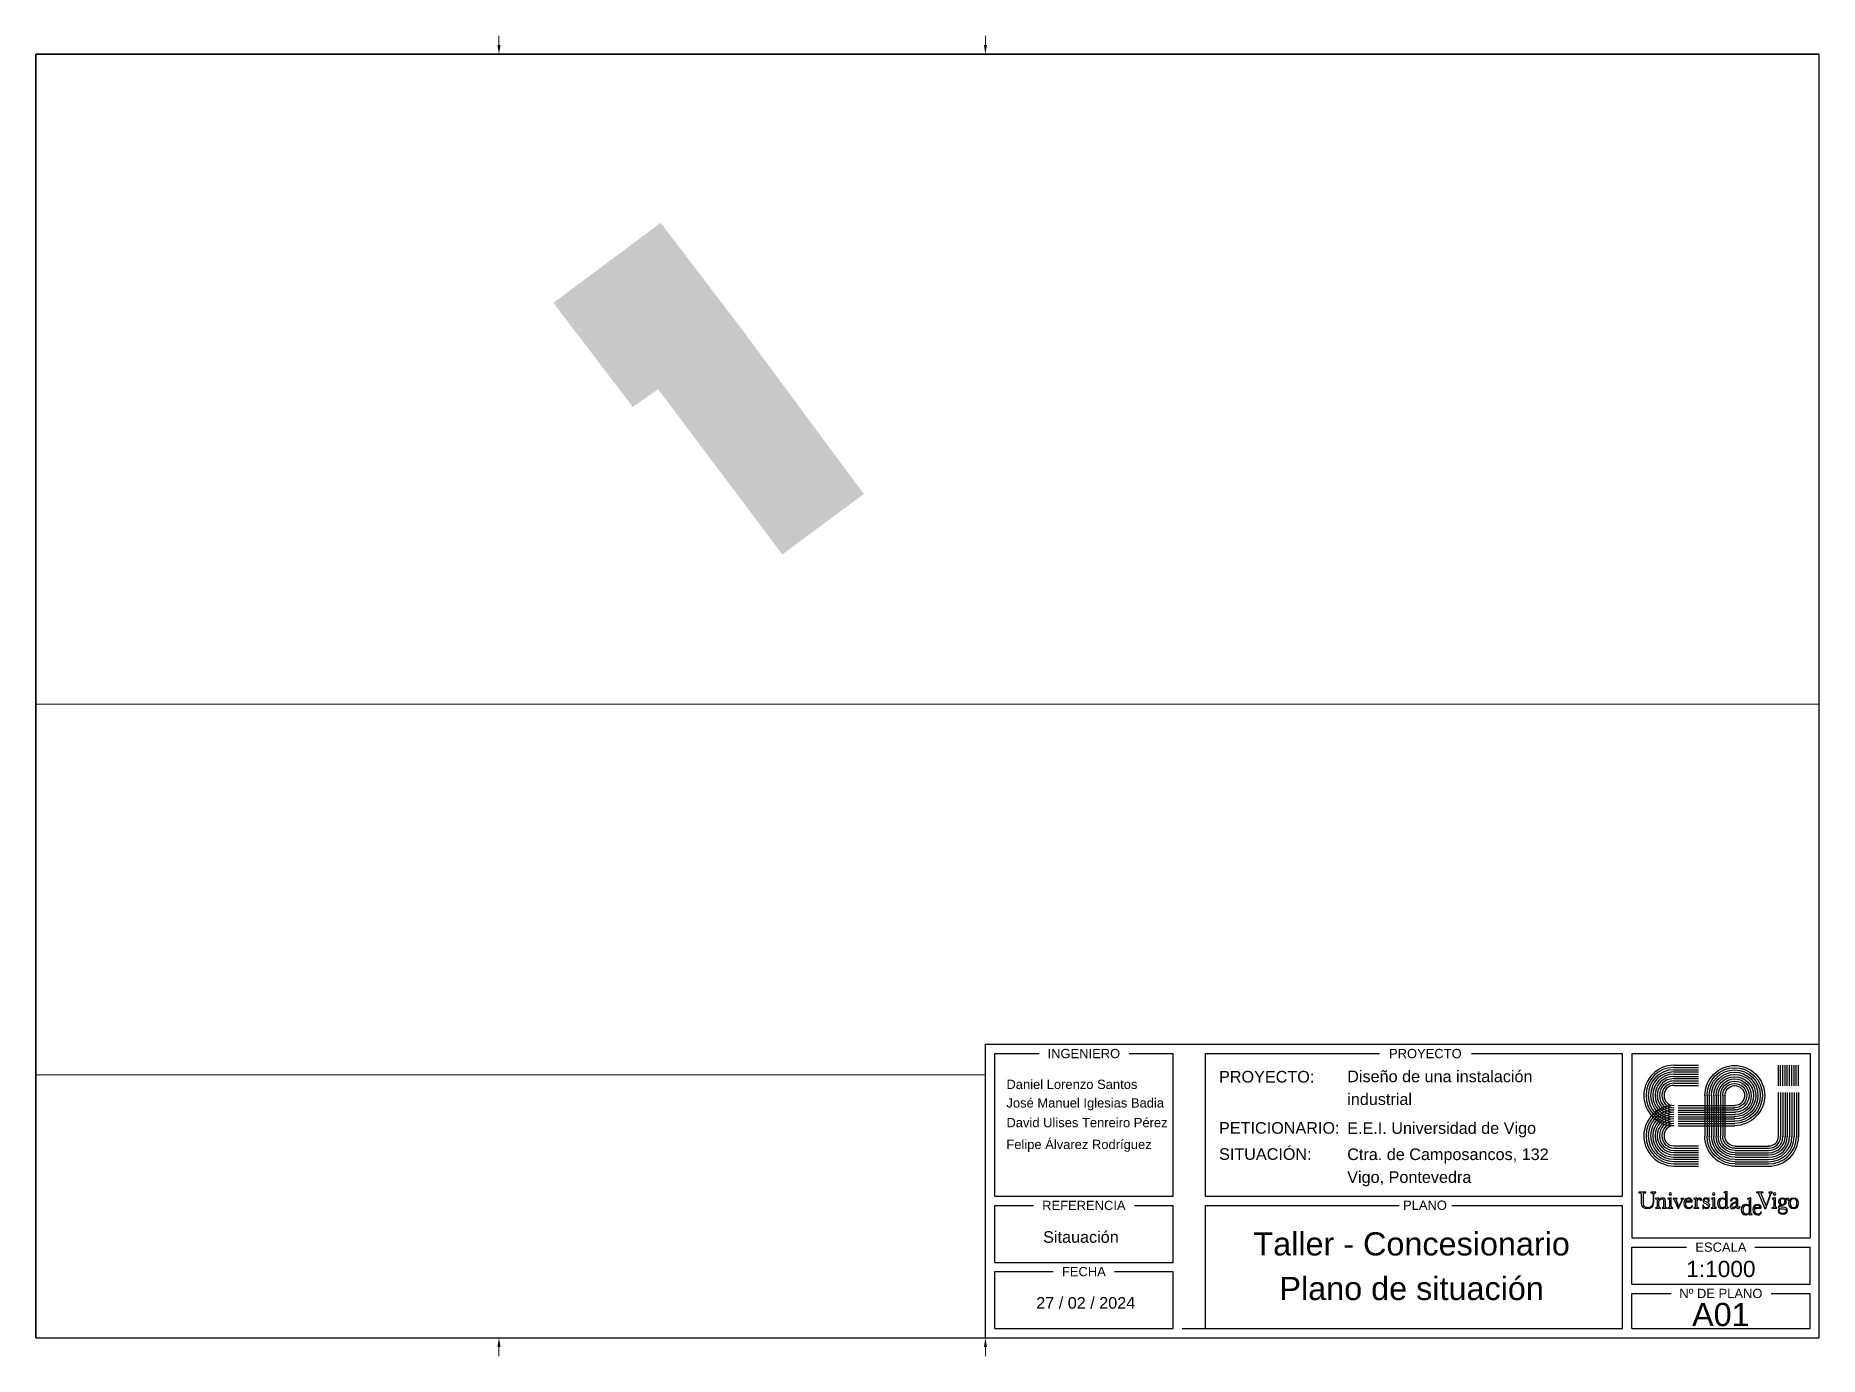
# Paper-space layout 'A3_PDF_1-color' of a CAD drawing. Header units: millimetres. Extents: x 24 to 409, y 5 to 290.
# The model-space entities are those that its viewports show. They can reach past a viewport. Long polylines and large blocks are cut down to what shows.
import ezdxf
from ezdxf.enums import TextEntityAlignment as Align

# ---------------------------------------------------------------- set-up
doc = ezdxf.new("R2010")
doc.units = ezdxf.units.MM
doc.header["$LTSCALE"] = 0.05
doc.linetypes.add('CONTINUA', pattern=[0])
doc.layers.get('0').update_dxf_attribs({"color": 250})
for name, color, linetype in [('-.nave', 255, 'Continuous'), ('Cajetin.Logos', 7, 'Continuous'), ('Normas Plegado y Lineas', 7, 'Continuous')]:
    doc.layers.add(name, color=color, linetype=linetype)
for name, color, linetype, lineweight in [('Borde Formato', 7, 'Continuous', 25), ('Cajetin.Lineas', 7, 'CONTINUA', 25), ('Cajetin.Textos', 7, 'CONTINUA', 25), ('Cajetin.Titulos', 7, 'CONTINUA', 25), ('Marcas de Plegado', 7, 'Continuous', 15), ('Ventana grafica 1', 7, 'Continuous', 25)]:
    doc.layers.add(name, color=color, linetype=linetype, lineweight=lineweight)
doc.styles.get("Standard").update_dxf_attribs({"font": 'arial.ttf'})
picture_1 = doc.add_image_def('image1.jpeg', size_in_pixel=(1654, 1169))
picture_2 = doc.add_image_def('image2.jpeg', size_in_pixel=(1654, 1169))

# ---------------------------------------------------------------- blocks, each defined once
blk = doc.blocks.new('marcaplegado')
at = {"layer": 'Marcas de Plegado', "linetype": 'Continuous', "lineweight": 15}
blk.add_lwpolyline([(0, 2), (0, 4)], dxfattribs=at)
blk = doc.blocks.new('marca')
at = {"layer": 'Marcas de Plegado', "linetype": 'Continuous', "lineweight": 15}
blk.add_solid([(0.33, 2), (0, 0), (-0.33, 2)], dxfattribs=at)
at = {"layer": 'Normas Plegado y Lineas'}
blk.add_blockref('marcaplegado', (0, 0), dxfattribs=at)

msp = doc.modelspace()

# ---------------------------------------------------------------- hatches: boundary and pattern name
at = {"layer": '-.nave', "true_color": 0xf27172}
msp.add_hatch(color=11, dxfattribs=at).paths.add_polyline_path([(1864530, 1132328), (1881800, 1109699), (1887304, 1113554), (1901201, 1095054), (1901798, 1094259), (1904183, 1091103), (1904530, 1090639), (1904781, 1090308), (1905082, 1089913), (1905371, 1089508), (1905720, 1089054), (1906170, 1088459), (1906865, 1087534), (1914310, 1077608), (1932050, 1090758), (1905447, 1126661), (1887870, 1149728)])

# ---------------------------------------------------------------- pictures from other files: only their frames are drawn
at = {"layer": 'Marcas de Plegado'}
image = msp.add_image(picture_1, insert=(1558249, 964480), size_in_units=(629812, 445133), dxfattribs=at)
image.dxf.flags = 7
image = msp.add_image(picture_2, insert=(1580000, 600917), size_in_units=(628401, 444136), dxfattribs=at)
image.dxf.flags = 7

psp = doc.layouts.new('A3_PDF_1-color')

# ---------------------------------------------------------------- linework, layer by layer
at = {"color": 7}
for points in [[(377.79, 68.02), (383.14, 68.02)], [(377.79, 67.54), (383.14, 67.54)], [(377.79, 67.05), (383.14, 67.05)], [(377.79, 66.57), (383.14, 66.57)], [(377.79, 66.09), (383.14, 66.09)], [(377.79, 65.6), (383.14, 65.6)], [(400.36, 63.57), (400.36, 68.02)], [(400.85, 63.57), (400.85, 68.02)], [(401.33, 63.57), (401.33, 68.02)], [(401.81, 63.57), (401.81, 68.02)], [(402.29, 63.57), (402.29, 68.02)], [(402.78, 63.57), (402.78, 68.02)], [(403.26, 63.57), (403.26, 68.02)], [(403.74, 63.57), (403.74, 68.02)], [(404.22, 63.57), (404.22, 68.02)], [(404.71, 63.57), (404.71, 68.02)], [(377.79, 65.12), (383.14, 65.12)], [(377.79, 64.64), (383.14, 64.64)], [(377.79, 64.15), (383.14, 64.15)], [(377.79, 63.67), (383.14, 63.67)], [(400.35, 62.12), (400.35, 52.56)], [(400.84, 62.12), (400.84, 52.56)], [(401.32, 62.12), (401.32, 52.56)], [(401.81, 62.12), (401.81, 52.56)], [(402.29, 62.12), (402.29, 52.56)], [(402.78, 62.12), (402.78, 52.56)], [(403.27, 62.12), (403.27, 52.56)], [(403.75, 62.12), (403.75, 52.56)], [(404.24, 62.12), (404.24, 52.46)], [(404.72, 62.12), (404.72, 52.56)], [(378.71, 59.32), (384.48, 59.32)], [(378.71, 58.84), (384.48, 58.84)], [(378.71, 58.35), (384.48, 58.35)], [(378.71, 57.87), (384.48, 57.87)], [(384.48, 59.33), (391, 59.33)], [(384.48, 58.84), (390.96, 58.84)], [(384.48, 58.36), (390.96, 58.36)], [(384.48, 57.87), (391.08, 57.88)], [(384.49, 61.55), (384.49, 52.69)], [(384.97, 61.55), (384.97, 52.69)], [(385.45, 61.55), (385.45, 52.69)], [(385.93, 61.55), (385.93, 52.69)], [(386.42, 61.55), (386.42, 52.69)], [(386.9, 61.55), (386.9, 52.69)], [(387.38, 61.55), (387.38, 52.69)], [(387.87, 61.55), (387.86, 52.69)], [(388.35, 61.55), (388.35, 52.69)], [(388.83, 61.55), (388.83, 52.69)], [(378.71, 57.39), (384.48, 57.39)], [(378.71, 56.91), (384.48, 56.91)], [(378.71, 56.42), (384.48, 56.42)], [(378.71, 55.93), (384.48, 55.93)], [(378.71, 55.45), (384.48, 55.45)], [(378.71, 54.97), (384.48, 54.97)], [(384.48, 57.39), (391.08, 57.39)], [(384.48, 56.91), (390.96, 56.91)], [(384.48, 56.42), (390.96, 56.42)], [(384.48, 55.93), (390.96, 55.93)], [(384.48, 55.45), (390.96, 55.45)], [(384.48, 54.97), (390.96, 54.97)], [(377.79, 50.62), (383.14, 50.62)], [(377.79, 50.14), (383.14, 50.14)], [(391, 50.58), (398.2, 50.58)], [(391, 50.1), (398.2, 50.1)], [(377.79, 49.65), (383.14, 49.65)], [(377.79, 49.17), (383.14, 49.17)], [(377.79, 48.69), (383.14, 48.69)], [(377.79, 48.2), (383.14, 48.2)], [(377.79, 47.72), (383.14, 47.72)], [(377.79, 47.24), (383.14, 47.24)], [(377.79, 46.76), (383.14, 46.76)], [(377.79, 46.27), (383.14, 46.27)], [(391, 49.61), (398.2, 49.61)], [(391, 49.13), (398.2, 49.13)], [(391, 48.65), (398.2, 48.65)], [(391, 48.16), (398.2, 48.16)], [(391, 47.67), (398.2, 47.67)], [(391, 47.19), (398.2, 47.19)], [(391, 46.71), (398.2, 46.71)], [(391, 46.22), (398.2, 46.22)], [(370.24, 40.64), (370.24, 40.51)], [(371.78, 40.51), (371.78, 40.64), (370.24, 40.64), (370.24, 40.64)], [(370.76, 40.02), (370.76, 38.23)], [(371.26, 38.29), (371.26, 40.02)], [(373.92, 40.51), (373.92, 40.64), (372.81, 40.64), (372.81, 40.51)], [(373.3, 40.02), (373.3, 38.38)], [(373.45, 38.38), (373.45, 40.02)], [(373.87, 39.28), (373.87, 39.18), (373.94, 39.18)], [(374.2, 38.83), (374.2, 37.66), (374.2, 37.5)], [(374.56, 37.66), (374.56, 38.71)], [(375.6, 38.69), (375.6, 37.66)], [(375.98, 37.66), (375.98, 38.66)], [(376.51, 39.28), (376.51, 39.18), (376.6, 39.18)], [(376.84, 38.83), (376.84, 37.66), (376.84, 37.5)], [(377.24, 37.66), (377.24, 39.4), (377.24, 39.4)], [(377.62, 39.28), (377.62, 39.18)], [(378.53, 39.18), (378.53, 39.28), (377.62, 39.28), (377.62, 39.28)], [(377.96, 38.8), (378.71, 37.1), (378.83, 37.1), (379.52, 38.66)], [(379.45, 38.76), (378.91, 37.53), (378.34, 38.85)], [(379.92, 39.18), (379.92, 39.28), (379.28, 39.28), (379.28, 39.18)], [(380.4, 38.55), (381.78, 38.55), (381.78, 38.55)], [(381.37, 38.66), (380.42, 38.66)], [(381.78, 38.55), (381.78, 38.57)], [(382.09, 39.28), (382.09, 39.18), (382.16, 39.18)], [(382.42, 38.83), (382.42, 37.66), (382.42, 37.5)], [(382.8, 37.66), (382.8, 38.5)], [(385.31, 38.67), (385.41, 38.67), (385.41, 39.35), (385.31, 39.35), (385.31, 39.35)], [(385.91, 39.28), (385.91, 39.18), (386, 39.18)], [(386.24, 38.83), (386.24, 37.66), (386.24, 37.5)], [(386.64, 37.66), (386.64, 39.4), (386.64, 39.4)], [(388.59, 40.64), (388.59, 40.54), (388.66, 40.54)], [(388.92, 40.2), (388.92, 39.05)], [(388.92, 38.88), (388.92, 37.6)], [(389.3, 37.67), (389.3, 40.77)], [(391.25, 38.8), (391.25, 38.57)], [(391.63, 37.55), (391.63, 38.57), (391.63, 38.57)], [(393.69, 39.26), (393.69, 39.18), (393.76, 39.18)], [(394.02, 38.81), (394.02, 37.67)], [(394.4, 36.29), (394.4, 39.38)], [(395.67, 40.64), (395.67, 40.52), (395.69, 40.52)], [(396.9, 40.52), (397.07, 40.52), (397.07, 40.64), (395.67, 40.64), (395.67, 40.64)], [(396.24, 39.99), (397.45, 37.1), (397.63, 37.1), (398.66, 39.97)], [(398.49, 39.95), (397.71, 37.71), (396.69, 40.14)], [(399.11, 40.52), (399.11, 40.64), (398.27, 40.64), (398.27, 40.52)], [(399.03, 39.28), (399.03, 39.18), (399.1, 39.18)], [(399.36, 38.83), (399.36, 37.66), (399.36, 37.5)], [(399.74, 37.66), (399.74, 39.4), (399.74, 39.4)], [(373.87, 37.27), (373.87, 37.17), (374.89, 37.17), (374.89, 37.27), (374.85, 37.27)], [(375.34, 37.27), (375.28, 37.27), (375.28, 37.17), (376.3, 37.17), (376.3, 37.27), (376.25, 37.27)], [(376.48, 37.27), (376.48, 37.17), (377.57, 37.17), (377.57, 37.27), (377.51, 37.27)], [(381.83, 37.71), (381.71, 37.71)], [(382.09, 37.27), (382.09, 37.17), (383.16, 37.17), (383.16, 37.27), (383.09, 37.27)], [(384.2, 37.81), (384.08, 37.81), (384.08, 37.1), (384.2, 37.1)], [(385.86, 37.27), (385.86, 37.17), (386.97, 37.17), (386.97, 37.27), (386.91, 37.27)], [(389.63, 37.21), (389.63, 37.29)], [(391.25, 38.45), (391.25, 37.62)], [(392.08, 37.53), (392.08, 37.55), (392.01, 37.55)], [(394.02, 37.5), (394.02, 36.22)], [(394.72, 35.82), (394.72, 35.91)], [(396.26, 37.27), (395.31, 37.27)], [(395.31, 37.17), (396.68, 37.17), (396.68, 37.17)], [(396.73, 36.32), (396.61, 36.32)], [(396.68, 37.17), (396.68, 37.19)], [(398.98, 37.27), (398.98, 37.17), (400.06, 37.17), (400.06, 37.27), (400.03, 37.27)], [(401.14, 37.81), (401.2, 37.81)]]:
    psp.add_lwpolyline(points, dxfattribs=at)
for points in [[(377.85, 68.02), (374.25, 68.02), (371.32, 65.1), (371.32, 61.5)], [(377.79, 67.54), (374.45, 67.54), (371.81, 64.83), (371.81, 61.5)], [(377.79, 67.05), (374.72, 67.05), (372.29, 64.57), (372.29, 61.5)], [(377.79, 66.57), (374.98, 66.57), (372.78, 64.3), (372.78, 61.5)], [(377.79, 66.09), (375.25, 66.09), (373.26, 64.03), (373.26, 61.5)], [(377.79, 65.6), (375.52, 65.6), (373.74, 63.77), (373.74, 61.5)], [(384.49, 61.42), (384.49, 65.04), (387.4, 67.98), (391, 67.98)], [(384.97, 61.42), (384.97, 64.77), (387.61, 67.49), (390.94, 67.49)], [(385.45, 61.42), (385.45, 64.51), (387.87, 67.01), (390.94, 67.01)], [(385.93, 61.42), (385.93, 64.24), (388.14, 66.52), (390.94, 66.52)], [(386.42, 61.42), (386.42, 63.97), (388.4, 66.04), (390.94, 66.04)], [(386.9, 61.42), (386.9, 63.7), (388.67, 65.55), (390.94, 65.55)], [(390.89, 67.98), (394.49, 67.98), (397.41, 65.04), (397.41, 61.42)], [(390.89, 67.49), (394.23, 67.49), (396.93, 64.84), (396.93, 61.49)], [(390.89, 67.01), (393.96, 67.01), (396.44, 64.57), (396.44, 61.49)], [(390.89, 66.52), (393.69, 66.52), (395.96, 64.31), (395.96, 61.49)], [(390.89, 66.04), (393.42, 66.04), (395.48, 64.04), (395.48, 61.49)], [(390.89, 65.55), (393.16, 65.55), (395, 63.77), (395, 61.49)], [(377.79, 65.12), (375.78, 65.12), (374.23, 63.5), (374.23, 61.5)], [(377.79, 64.64), (376.05, 64.64), (374.71, 63.23), (374.71, 61.5)], [(377.79, 64.15), (376.32, 64.15), (375.2, 62.96), (375.2, 61.5)], [(377.79, 63.67), (376.58, 63.67), (375.68, 62.7), (375.68, 61.5)], [(387.38, 61.42), (387.38, 63.44), (388.94, 65.06), (390.94, 65.06)], [(387.86, 61.42), (387.86, 63.16), (389.2, 64.58), (390.94, 64.58)], [(388.35, 61.42), (388.35, 62.89), (389.47, 64.09), (390.94, 64.09)], [(388.83, 61.42), (388.83, 62.63), (389.74, 63.61), (390.94, 63.61)], [(390.89, 65.06), (392.89, 65.06), (394.51, 63.5), (394.51, 61.49)], [(390.89, 64.58), (392.63, 64.58), (394.03, 63.23), (394.03, 61.49)], [(390.89, 64.09), (392.36, 64.09), (393.55, 62.96), (393.55, 61.49)], [(390.89, 63.61), (392.09, 63.61), (393.07, 62.69), (393.07, 61.49)], [(371.32, 61.5), (371.32, 57.89), (374.25, 54.97), (377.85, 54.97)], [(377.85, 59.32), (374.25, 59.32), (371.32, 56.4), (371.32, 52.79)], [(371.81, 61.5), (371.81, 58.16), (374.45, 55.45), (377.79, 55.45)], [(377.79, 58.84), (374.45, 58.84), (371.81, 56.13), (371.81, 52.79)], [(372.29, 61.5), (372.29, 58.43), (374.72, 55.93), (377.79, 55.93)], [(377.79, 58.36), (374.72, 58.36), (372.29, 55.86), (372.29, 52.79)], [(372.78, 61.5), (372.78, 58.69), (374.98, 56.42), (377.79, 56.42)], [(377.79, 57.87), (374.98, 57.87), (372.78, 55.6), (372.78, 52.79)], [(373.26, 61.5), (373.26, 58.96), (375.25, 56.91), (377.79, 56.91)], [(373.74, 61.5), (373.74, 59.23), (375.52, 57.39), (377.79, 57.39)], [(374.23, 61.5), (374.23, 59.49), (375.78, 57.87), (377.79, 57.87)], [(374.71, 61.5), (374.71, 59.76), (376.05, 58.35), (377.79, 58.35)], [(375.2, 61.5), (375.2, 60.03), (376.32, 58.84), (377.79, 58.84)], [(375.68, 61.5), (375.68, 60.29), (376.58, 59.32), (377.79, 59.32)], [(395.48, 61.53), (395.48, 58.98), (393.46, 56.91), (390.92, 56.91)], [(395.96, 61.53), (395.96, 58.72), (393.72, 56.42), (390.92, 56.42)], [(396.44, 61.53), (396.44, 58.45), (393.98, 55.93), (390.92, 55.93)], [(397.41, 61.55), (397.41, 57.95), (394.5, 55), (390.93, 54.97)], [(394.03, 61.55), (394.03, 59.8), (392.66, 58.36), (390.93, 58.36)], [(396.93, 61.53), (396.93, 58.18), (394.26, 55.45), (390.93, 55.45)], [(393.07, 61.55), (393.07, 60.34), (392.16, 59.33), (390.96, 59.33)], [(393.55, 61.55), (393.55, 60.07), (392.43, 58.84), (390.96, 58.84)], [(395, 61.53), (395, 59.25), (393.31, 57.39), (391.05, 57.39)], [(394.51, 61.49), (394.51, 59.48), (393.02, 57.88), (391.05, 57.88)], [(377.79, 57.38), (375.25, 57.38), (373.26, 55.33), (373.26, 52.79)], [(377.79, 56.91), (375.52, 56.91), (373.74, 55.06), (373.74, 52.79)], [(377.79, 56.42), (375.78, 56.42), (374.23, 54.8), (374.23, 52.79)], [(377.79, 55.93), (376.05, 55.93), (374.71, 54.53), (374.71, 52.79)], [(377.79, 55.45), (376.32, 55.45), (375.2, 54.26), (375.2, 52.79)], [(377.79, 54.97), (376.58, 54.97), (375.68, 54), (375.68, 52.79)], [(371.32, 52.79), (371.32, 49.19), (374.25, 46.27), (377.85, 46.27)], [(371.81, 52.79), (371.81, 49.46), (374.45, 46.76), (377.79, 46.76)], [(372.29, 52.79), (372.29, 49.73), (374.72, 47.24), (377.79, 47.24)], [(372.78, 52.79), (372.78, 49.99), (374.98, 47.72), (377.79, 47.72)], [(373.26, 52.79), (373.26, 50.26), (375.25, 48.2), (377.79, 48.2)], [(373.74, 52.79), (373.74, 50.53), (375.52, 48.69), (377.79, 48.69)], [(374.23, 52.79), (374.23, 50.79), (375.78, 49.17), (377.79, 49.17)], [(374.71, 52.79), (374.71, 51.06), (376.05, 49.65), (377.79, 49.65)], [(375.2, 52.79), (375.2, 51.33), (376.32, 50.14), (377.79, 50.14)], [(375.68, 52.79), (375.68, 51.6), (376.58, 50.62), (377.79, 50.62)], [(391, 46.22), (387.43, 46.22), (384.52, 49.12), (384.48, 52.7)], [(391, 46.71), (387.67, 46.71), (384.97, 49.36), (384.97, 52.72)], [(391, 47.2), (387.94, 47.2), (385.45, 49.63), (385.45, 52.72)], [(391, 47.68), (388.2, 47.68), (385.94, 49.9), (385.94, 52.72)], [(391, 48.17), (388.47, 48.17), (386.42, 50.17), (386.42, 52.72)], [(391, 48.66), (388.74, 48.66), (386.9, 50.44), (386.9, 52.72)], [(390.99, 49.14), (389, 49.14), (387.39, 50.69), (387.39, 52.69)], [(391, 49.61), (389.27, 49.61), (387.87, 50.96), (387.87, 52.7)], [(391, 50.1), (389.54, 50.1), (388.35, 51.23), (388.35, 52.7)], [(391, 50.58), (389.81, 50.58), (388.83, 51.5), (388.83, 52.7)], [(398.19, 50.59), (399.4, 50.59), (400.36, 51.41), (400.36, 52.61)], [(398.19, 46.22), (401.81, 46.22), (404.72, 49), (404.72, 52.61)], [(398.19, 50.11), (399.67, 50.11), (400.84, 51.14), (400.84, 52.61)], [(398.19, 49.62), (399.93, 49.62), (401.33, 50.88), (401.33, 52.61)], [(398.19, 49.13), (400.2, 49.13), (401.81, 50.61), (401.81, 52.61)], [(398.19, 48.65), (400.47, 48.65), (402.29, 50.34), (402.29, 52.61)], [(398.19, 48.16), (400.74, 48.16), (402.78, 50.08), (402.78, 52.61)], [(398.19, 47.68), (401.01, 47.68), (403.27, 49.81), (403.27, 52.61)], [(398.19, 47.19), (401.27, 47.19), (403.75, 49.54), (403.75, 52.61)], [(398.19, 46.71), (401.54, 46.71), (404.24, 49.19), (404.24, 52.54)], [(370.24, 40.51), (370.72, 40.51), (370.76, 40.4), (370.76, 40.02)], [(371.26, 40.02), (371.26, 40.39), (371.28, 40.51), (371.78, 40.51)], [(372.81, 40.51), (373.16, 40.51), (373.3, 40.37), (373.3, 40.02)], [(373.45, 40.02), (373.45, 40.32), (373.63, 40.49), (373.92, 40.51)], [(374.52, 39.4), (374.3, 39.35), (374.09, 39.3), (373.87, 39.28)], [(373.94, 39.18), (374.14, 39.18), (374.2, 39.12), (374.2, 38.83)], [(374.58, 39.02), (374.58, 39.16), (374.54, 39.3), (374.52, 39.4)], [(375.37, 39.35), (375.06, 39.35), (374.78, 39.19), (374.56, 38.92)], [(374.56, 38.71), (374.56, 38.8), (374.85, 39.18), (375.23, 39.18)], [(374.56, 38.92), (374.56, 38.95), (374.58, 38.99), (374.58, 39.02)], [(375.23, 39.18), (375.53, 39.18), (375.6, 39.02), (375.6, 38.69)], [(375.98, 38.66), (375.98, 39.12), (375.77, 39.35), (375.37, 39.35)], [(377.24, 39.4), (376.99, 39.35), (376.77, 39.3), (376.51, 39.28)], [(376.6, 39.18), (376.8, 39.18), (376.84, 39.12), (376.84, 38.83)], [(377.03, 40.49), (376.87, 40.49), (376.77, 40.39), (376.77, 40.23)], [(376.77, 40.23), (376.77, 40.09), (376.89, 39.97), (377.03, 39.97)], [(377.27, 40.23), (377.27, 40.39), (377.17, 40.49), (377.03, 40.49)], [(377.03, 39.97), (377.17, 39.97), (377.27, 40.09), (377.27, 40.23)], [(377.62, 39.18), (377.79, 39.14), (377.88, 39), (377.88, 38.97)], [(377.88, 38.97), (377.88, 38.95), (377.91, 38.9), (377.96, 38.8)], [(378.27, 39.02), (378.27, 39.12), (378.36, 39.18), (378.53, 39.18)], [(378.34, 38.85), (378.31, 38.93), (378.27, 38.99), (378.27, 39.02)], [(379.28, 39.18), (379.43, 39.14), (379.5, 39.09), (379.5, 38.95)], [(379.5, 38.95), (379.5, 38.92), (379.48, 38.85), (379.45, 38.76)], [(379.52, 38.66), (379.66, 38.97), (379.76, 39.12), (379.92, 39.18)], [(380.97, 39.35), (380.4, 39.35), (379.97, 38.88), (379.97, 38.19)], [(380.4, 38.17), (380.4, 38.29), (380.4, 38.42), (380.4, 38.55)], [(380.42, 38.66), (380.45, 39.05), (380.62, 39.23), (380.93, 39.23)], [(380.93, 39.23), (381.21, 39.23), (381.37, 39.09), (381.37, 38.81)], [(381.78, 38.57), (381.78, 39.05), (381.45, 39.35), (380.97, 39.35)], [(381.37, 38.81), (381.37, 38.8), (381.37, 38.74), (381.37, 38.66)], [(382.75, 39.4), (382.54, 39.35), (382.32, 39.3), (382.09, 39.28)], [(382.16, 39.18), (382.37, 39.18), (382.42, 39.12), (382.42, 38.83)], [(382.8, 39.02), (382.8, 39.16), (382.78, 39.3), (382.75, 39.4)], [(383.42, 39.35), (383.18, 39.35), (382.92, 39.18), (382.8, 38.85)], [(382.8, 38.5), (382.8, 38.81), (383.08, 39.18), (383.28, 39.18)], [(382.8, 38.85), (382.8, 38.92), (382.8, 38.97), (382.8, 39.02)], [(383.28, 39.18), (383.37, 39.18), (383.42, 39.12), (383.44, 39.02)], [(383.79, 39.05), (383.79, 39.21), (383.63, 39.35), (383.42, 39.35)], [(383.44, 39.02), (383.46, 38.92), (383.51, 38.86), (383.61, 38.86)], [(383.61, 38.86), (383.72, 38.86), (383.79, 38.95), (383.79, 39.05)], [(384.7, 39.35), (384.34, 39.35), (384.1, 39.11), (384.1, 38.78)], [(384.1, 38.78), (384.1, 38.57), (384.22, 38.38), (384.46, 38.24)], [(384.37, 38.93), (384.37, 39.11), (384.51, 39.23), (384.74, 39.23)], [(385.08, 38.4), (384.7, 38.59), (384.37, 38.64), (384.37, 38.93)], [(385.2, 39.14), (385.05, 39.3), (384.91, 39.35), (384.7, 39.35)], [(384.74, 39.23), (385, 39.23), (385.17, 39.05), (385.31, 38.67)], [(385.31, 39.35), (385.29, 39.28), (385.25, 39.21), (385.2, 39.14)], [(386.64, 39.4), (386.4, 39.35), (386.15, 39.3), (385.91, 39.28)], [(386, 39.18), (386.21, 39.18), (386.24, 39.12), (386.24, 38.83)], [(386.41, 40.49), (386.27, 40.49), (386.17, 40.39), (386.17, 40.23)], [(386.17, 40.23), (386.17, 40.09), (386.27, 39.97), (386.41, 39.97)], [(386.67, 40.23), (386.67, 40.39), (386.57, 40.49), (386.41, 40.49)], [(386.41, 39.97), (386.55, 39.97), (386.67, 40.09), (386.67, 40.23)], [(388.24, 39.35), (387.66, 39.35), (387.24, 38.9), (387.24, 38.21)], [(387.66, 38.19), (387.66, 38.85), (387.95, 39.23), (388.33, 39.23)], [(388.92, 39.05), (388.69, 39.26), (388.5, 39.35), (388.24, 39.35)], [(388.33, 39.23), (388.54, 39.23), (388.73, 39.11), (388.92, 38.88)], [(389.3, 40.77), (389.06, 40.71), (388.83, 40.66), (388.59, 40.64)], [(388.66, 40.54), (388.88, 40.54), (388.92, 40.47), (388.92, 40.2)], [(391.25, 38.57), (390.35, 38.21), (389.92, 37.95), (389.92, 37.53)], [(390.87, 39.35), (390.3, 39.35), (390.01, 39.09), (390.01, 38.88)], [(390.01, 38.88), (390.01, 38.78), (390.08, 38.71), (390.16, 38.71)], [(390.16, 38.71), (390.35, 38.71), (390.35, 38.9), (390.39, 39)], [(390.39, 39), (390.42, 39.16), (390.59, 39.23), (390.82, 39.23)], [(390.82, 39.23), (391.13, 39.23), (391.25, 39.11), (391.25, 38.8)], [(391.63, 38.57), (391.63, 39.05), (391.56, 39.35), (390.87, 39.35)], [(394.4, 39.38), (394.17, 39.33), (393.93, 39.28), (393.69, 39.26)], [(393.76, 39.18), (393.98, 39.18), (394.02, 39.09), (394.02, 38.81)], [(395.69, 40.52), (396.04, 40.52), (396.09, 40.33), (396.24, 39.99)], [(396.64, 40.33), (396.64, 40.45), (396.73, 40.52), (396.9, 40.52)], [(396.69, 40.14), (396.66, 40.23), (396.64, 40.3), (396.64, 40.33)], [(398.27, 40.52), (398.47, 40.51), (398.56, 40.39), (398.56, 40.21)], [(398.56, 40.21), (398.56, 40.14), (398.54, 40.06), (398.49, 39.95)], [(398.66, 39.97), (398.78, 40.28), (398.87, 40.47), (399.11, 40.52)], [(399.74, 39.4), (399.51, 39.35), (399.27, 39.3), (399.03, 39.28)], [(399.1, 39.18), (399.32, 39.18), (399.36, 39.12), (399.36, 38.83)], [(399.53, 40.49), (399.39, 40.49), (399.27, 40.39), (399.27, 40.23)], [(399.27, 40.23), (399.27, 40.09), (399.39, 39.97), (399.53, 39.97)], [(399.79, 40.23), (399.79, 40.39), (399.67, 40.49), (399.53, 40.49)], [(399.53, 39.97), (399.67, 39.97), (399.79, 40.09), (399.79, 40.23)], [(401.24, 39.35), (400.74, 39.35), (400.41, 39.02), (400.41, 38.57)], [(400.41, 38.57), (400.41, 38.26), (400.55, 38.05), (400.84, 37.86)], [(400.79, 38.57), (400.79, 39.02), (400.89, 39.24), (401.24, 39.24)], [(401.22, 37.91), (400.91, 37.91), (400.79, 38.12), (400.79, 38.57)], [(401.2, 37.81), (401.74, 37.81), (402.07, 38.1), (402.07, 38.57)], [(401.69, 38.57), (401.69, 38.12), (401.53, 37.91), (401.22, 37.91)], [(401.88, 39.11), (401.71, 39.26), (401.5, 39.35), (401.24, 39.35)], [(401.24, 39.24), (401.58, 39.24), (401.69, 39.02), (401.69, 38.57)], [(402.33, 39.35), (402.19, 39.35), (402.07, 39.26), (401.88, 39.11)], [(401.95, 39.02), (402.07, 39.12), (402.15, 39.16), (402.21, 39.16)], [(402.07, 38.57), (402.07, 38.74), (402.03, 38.86), (401.95, 39.02)], [(402.21, 39.16), (402.28, 39.16), (402.28, 38.95), (402.43, 38.95)], [(402.59, 39.12), (402.59, 39.24), (402.48, 39.35), (402.33, 39.35)], [(402.43, 38.95), (402.52, 38.95), (402.59, 39.02), (402.59, 39.12)], [(403.64, 39.35), (403.02, 39.35), (402.57, 38.9), (402.57, 38.24)], [(403, 38.29), (403, 38.93), (403.19, 39.24), (403.66, 39.24)], [(404.71, 38.23), (404.71, 38.9), (404.28, 39.35), (403.64, 39.35)], [(403.66, 39.24), (404.12, 39.24), (404.3, 38.9), (404.3, 38.23)], [(370.76, 38.23), (370.76, 37.52), (371.24, 37.1), (372.09, 37.1)], [(371.45, 37.53), (371.29, 37.71), (371.26, 37.93), (371.26, 38.29)], [(372.17, 37.27), (371.85, 37.27), (371.59, 37.4), (371.45, 37.53)], [(372.09, 37.1), (372.99, 37.1), (373.45, 37.53), (373.45, 38.38)], [(373.3, 38.38), (373.3, 37.64), (372.85, 37.27), (372.17, 37.27)], [(373.94, 37.27), (373.9, 37.27), (373.88, 37.27), (373.87, 37.27)], [(374.2, 37.5), (374.2, 37.38), (374.09, 37.27), (373.94, 37.27)], [(374.85, 37.27), (374.59, 37.27), (374.56, 37.4), (374.56, 37.66)], [(375.6, 37.66), (375.6, 37.4), (375.58, 37.27), (375.34, 37.27)], [(376.25, 37.27), (375.99, 37.27), (375.98, 37.4), (375.98, 37.66)], [(376.56, 37.27), (376.53, 37.27), (376.51, 37.27), (376.48, 37.27)], [(376.84, 37.5), (376.84, 37.36), (376.74, 37.27), (376.56, 37.27)], [(377.51, 37.27), (377.25, 37.27), (377.24, 37.4), (377.24, 37.66)], [(379.97, 38.19), (379.97, 37.53), (380.38, 37.1), (380.99, 37.1)], [(381.06, 37.24), (380.57, 37.24), (380.4, 37.55), (380.4, 38.17)], [(380.99, 37.1), (381.45, 37.1), (381.78, 37.36), (381.83, 37.71)], [(381.71, 37.71), (381.64, 37.43), (381.38, 37.24), (381.06, 37.24)], [(382.16, 37.27), (382.13, 37.27), (382.11, 37.27), (382.09, 37.27)], [(382.42, 37.5), (382.42, 37.38), (382.32, 37.27), (382.16, 37.27)], [(383.09, 37.27), (382.82, 37.27), (382.8, 37.4), (382.8, 37.66)], [(384.84, 37.22), (384.51, 37.22), (384.3, 37.41), (384.2, 37.81)], [(384.2, 37.1), (384.22, 37.19), (384.25, 37.26), (384.3, 37.33)], [(384.3, 37.33), (384.48, 37.15), (384.63, 37.1), (384.86, 37.1)], [(384.46, 38.24), (384.67, 38.1), (384.91, 38.05), (385.08, 37.9)], [(385.25, 37.59), (385.25, 37.38), (385.1, 37.22), (384.84, 37.22)], [(384.86, 37.1), (385.27, 37.1), (385.53, 37.36), (385.53, 37.78)], [(385.53, 37.78), (385.53, 38.04), (385.38, 38.24), (385.08, 38.4)], [(385.08, 37.9), (385.2, 37.79), (385.25, 37.72), (385.25, 37.59)], [(385.95, 37.27), (385.93, 37.27), (385.89, 37.27), (385.86, 37.27)], [(386.24, 37.5), (386.24, 37.36), (386.14, 37.27), (385.95, 37.27)], [(386.91, 37.27), (386.65, 37.27), (386.64, 37.4), (386.64, 37.66)], [(387.24, 38.21), (387.24, 37.55), (387.62, 37.1), (388.18, 37.1)], [(388.3, 37.26), (387.93, 37.26), (387.66, 37.59), (387.66, 38.19)], [(388.18, 37.1), (388.47, 37.1), (388.71, 37.22), (388.92, 37.45)], [(388.92, 37.6), (388.75, 37.38), (388.54, 37.26), (388.3, 37.26)], [(388.92, 37.45), (388.92, 37.34), (388.94, 37.22), (388.97, 37.1)], [(388.97, 37.1), (389.16, 37.14), (389.38, 37.17), (389.63, 37.21)], [(389.56, 37.29), (389.37, 37.29), (389.3, 37.4), (389.3, 37.67)], [(389.63, 37.29), (389.59, 37.29), (389.57, 37.29), (389.56, 37.29)], [(389.92, 37.53), (389.92, 37.27), (390.09, 37.1), (390.37, 37.1)], [(390.34, 37.64), (390.34, 38.02), (390.63, 38.23), (391.25, 38.45)], [(390.63, 37.31), (390.44, 37.31), (390.34, 37.43), (390.34, 37.64)], [(390.37, 37.1), (390.63, 37.1), (390.92, 37.22), (391.25, 37.46)], [(391.25, 37.62), (390.99, 37.41), (390.78, 37.31), (390.63, 37.31)], [(391.25, 37.46), (391.3, 37.22), (391.44, 37.1), (391.67, 37.1)], [(391.79, 37.31), (391.67, 37.31), (391.63, 37.4), (391.63, 37.55)], [(391.67, 37.1), (391.92, 37.1), (392.08, 37.26), (392.08, 37.53)], [(392.01, 37.55), (391.96, 37.4), (391.89, 37.31), (391.79, 37.31)], [(393.36, 37.97), (392.75, 37.97), (392.34, 37.52), (392.34, 36.83)], [(392.34, 36.83), (392.34, 36.17), (392.74, 35.72), (393.27, 35.72)], [(392.77, 36.81), (392.77, 37.48), (393.07, 37.85), (393.43, 37.85)], [(393.41, 35.88), (393.03, 35.88), (392.77, 36.2), (392.77, 36.81)], [(393.27, 35.72), (393.57, 35.72), (393.81, 35.84), (394.02, 36.07)], [(394.02, 37.67), (393.79, 37.88), (393.6, 37.97), (393.36, 37.97)], [(394.02, 36.22), (393.84, 36), (393.64, 35.88), (393.41, 35.88)], [(393.43, 37.85), (393.64, 37.85), (393.84, 37.72), (394.02, 37.5)], [(394.02, 36.07), (394.02, 35.96), (394.03, 35.84), (394.07, 35.72)], [(394.07, 35.72), (394.26, 35.75), (394.48, 35.79), (394.72, 35.82)], [(394.66, 35.91), (394.46, 35.91), (394.4, 36.01), (394.4, 36.29)], [(394.72, 35.91), (394.69, 35.91), (394.67, 35.91), (394.66, 35.91)], [(395.88, 37.97), (395.29, 37.97), (394.88, 37.5), (394.88, 36.81)], [(394.88, 36.81), (394.88, 36.15), (395.28, 35.72), (395.88, 35.72)], [(395.29, 36.79), (395.29, 36.91), (395.31, 37.05), (395.31, 37.17)], [(395.95, 35.86), (395.47, 35.86), (395.29, 36.17), (395.29, 36.79)], [(395.31, 37.27), (395.36, 37.67), (395.54, 37.86), (395.85, 37.86)], [(395.85, 37.86), (396.11, 37.86), (396.28, 37.71), (396.28, 37.43)], [(396.68, 37.19), (396.68, 37.67), (396.35, 37.97), (395.88, 37.97)], [(395.88, 35.72), (396.35, 35.72), (396.68, 35.98), (396.73, 36.32)], [(396.61, 36.32), (396.54, 36.05), (396.3, 35.86), (395.95, 35.86)], [(396.28, 37.43), (396.28, 37.41), (396.28, 37.36), (396.26, 37.27)], [(399.06, 37.27), (399.04, 37.27), (399.01, 37.27), (398.98, 37.27)], [(399.36, 37.5), (399.36, 37.36), (399.25, 37.27), (399.06, 37.27)], [(400.03, 37.27), (399.75, 37.27), (399.74, 37.4), (399.74, 37.66)], [(400.55, 36.95), (400.41, 36.95), (400.29, 36.79), (400.29, 36.57)], [(400.29, 36.57), (400.29, 36.19), (400.65, 35.91), (401.33, 35.91)], [(400.84, 37.86), (400.55, 37.81), (400.39, 37.64), (400.39, 37.43)], [(400.39, 37.43), (400.39, 37.07), (400.81, 37.05), (401.38, 37)], [(400.5, 36.53), (400.5, 36.65), (400.55, 36.77), (400.65, 36.86)], [(401.33, 36.01), (400.81, 36.01), (400.5, 36.24), (400.5, 36.53)], [(400.65, 36.86), (400.63, 36.93), (400.6, 36.95), (400.55, 36.95)], [(400.63, 37.6), (400.63, 37.72), (400.81, 37.81), (401.14, 37.81)], [(401.41, 37.38), (400.89, 37.43), (400.63, 37.4), (400.63, 37.6)], [(401.33, 35.91), (401.98, 35.91), (402.34, 36.22), (402.34, 36.69)], [(402.07, 36.57), (402.07, 36.24), (401.76, 36.01), (401.33, 36.01)], [(401.38, 37), (401.84, 36.96), (402.07, 36.83), (402.07, 36.57)], [(402.34, 36.69), (402.34, 37.14), (402.03, 37.33), (401.41, 37.38)], [(402.57, 38.24), (402.57, 37.55), (403.02, 37.1), (403.64, 37.1)], [(403.66, 37.21), (403.21, 37.21), (403, 37.57), (403, 38.29)], [(403.64, 37.1), (404.28, 37.1), (404.71, 37.55), (404.71, 38.23)], [(404.3, 38.23), (404.3, 37.55), (404.07, 37.21), (403.66, 37.21)]]:
    psp.add_open_spline(points, degree=3, dxfattribs=at)
at = {"layer": 'Borde Formato'}
for p, q in [((24.2, 286.2), (409.2, 286.2)), ((24.2, 9.2), (24.2, 286.2)), ((409.2, 9.2), (409.2, 286.2)), ((24.2, 9.2), (409.2, 9.2))]:
    psp.add_line(p, q, dxfattribs=at)
at = {"layer": 'Cajetin.Lineas'}
for p, q in [((229.2, 72.54), (409.2, 72.54)), ((229.2, 9.2), (229.2, 72.54)), ((231.2, 39.76), (231.2, 70.54)), ((231.2, 70.54), (240.78, 70.54)), ((260.22, 70.54), (269.7, 70.54)), ((269.7, 39.76), (269.7, 70.54)), ((276.7, 70.54), (314.25, 70.54)), ((276.7, 39.76), (276.7, 70.54)), ((334.13, 70.54), (366.7, 70.54)), ((366.7, 39.76), (366.7, 70.54)), ((231.2, 39.76), (269.7, 39.76)), ((276.7, 39.76), (366.7, 39.76)), ((231.2, 25.48), (231.2, 37.76)), ((231.2, 37.76), (239.58, 37.76)), ((261.35, 37.76), (269.7, 37.76)), ((269.7, 25.48), (269.7, 37.76)), ((276.7, 37.76), (318.52, 37.76)), ((276.7, 11.2), (276.7, 37.76)), ((329.88, 37.76), (366.7, 37.76)), ((366.7, 11.2), (366.7, 37.76)), ((368.7, 30.76), (407.2, 30.76)), ((368.7, 20.77), (368.7, 28.76)), ((368.7, 28.76), (380.5, 28.76)), ((395.25, 28.76), (407.2, 28.76)), ((407.2, 20.77), (407.2, 28.76)), ((231.2, 25.48), (269.7, 25.48)), ((231.2, 11.2), (231.2, 23.48)), ((231.2, 23.48), (243.84, 23.48)), ((257.04, 23.48), (269.7, 23.48)), ((269.7, 11.2), (269.7, 23.48)), ((368.7, 20.77), (407.2, 20.77)), ((368.7, 11.2), (368.7, 18.77)), ((368.7, 18.77), (377.2, 18.77)), ((398.78, 18.77), (407.2, 18.77)), ((407.2, 11.2), (407.2, 18.77)), ((231.2, 11.2), (269.7, 11.2)), ((271.7, 11.2), (366.7, 11.2)), ((368.7, 11.2), (407.2, 11.2))]:
    psp.add_line(p, q, dxfattribs=at)
at = {"layer": 'Cajetin.Logos'}
psp.add_line((368.7, 70.54), (407.2, 70.54), dxfattribs=at)
at = {"layer": 'Marcas de Plegado', "linetype": 'Continuous', "lineweight": 15}
for points in [[(229.2, 288.2), (229.2, 290.2)], [(124.2, 7.2), (124.2, 5.2)], [(229.2, 7.2), (229.2, 5.2)], [(229.2, 7.2), (229.2, 5.2)]]:
    psp.add_lwpolyline(points, dxfattribs=at)
for points in [[(229.53, 288.2), (229.2, 286.2), (228.87, 288.2)], [(123.87, 7.2), (124.2, 9.2), (124.53, 7.2)], [(228.87, 7.2), (229.2, 9.2), (229.53, 7.2)], [(228.87, 7.2), (229.2, 9.2), (229.53, 7.2)]]:
    psp.add_solid(points, dxfattribs=at)
at = {"layer": 'Ventana grafica 1'}
for p, q in [((368.7, 70.54), (368.7, 30.76)), ((407.2, 70.54), (407.2, 30.76))]:
    psp.add_line(p, q, dxfattribs=at)
psp.add_lwpolyline([(24.2, 286.2), (24.2, 9.2), (229.2, 9.2), (229.2, 72.54), (409.2, 72.54), (409.2, 286.2), (24.2, 286.2)], close=True, dxfattribs=at)

# ---------------------------------------------------------------- block references
at = {"layer": 'Normas Plegado y Lineas'}
psp.add_blockref('marca', (124.2, 286.2), dxfattribs=at)

# ---------------------------------------------------------------- texts
at = {"layer": 'Cajetin.Textos'}
for s, height, p in [('PROYECTO:', 2.5, (279.63, 64.29)), ('Diseño de una instalación', 2.5, (307.3, 64.36)), ('industrial', 2.5, (307.3, 59.44)), ('José Manuel Iglesias Badia', 2, (233.74, 58.89)), ('David Ulises Tenreiro Pérez', 2, (233.74, 54.64)), ('PETICIONARIO:', 2.5, (279.63, 53.24)), ('E.E.I. Universidad de Vigo', 2.5, (307.3, 53.21)), ('Felipe Álvarez Rodríguez', 2, (233.72, 49.93)), ('SITUACIÓN:', 2.5, (279.63, 47.6)), ('Ctra. de Camposancos, 132', 2.5, (307.3, 47.55)), ('Vigo, Pontevedra', 2.5, (307.3, 42.63)), ('Sitauación', 2.5, (241.67, 29.7)), ('27 / 02 / 2024', 2.5, (240.18, 15.48))]:
    psp.add_text(s, height=height, dxfattribs=at).set_placement(p)
for s, height, p in [('Taller - Concesionario', 5, (321.2, 26.97)), ('1:1000', 3.5, (387.95, 22.31)), ('Plano de situación', 5, (321.2, 17.35)), ('A01', 5, (387.95, 11.73))]:
    psp.add_text(s, height=height, dxfattribs=at).set_placement(p, align=Align.CENTER)
at = {"layer": 'Cajetin.Titulos'}
for s, p in [('INGENIERO', (250.45, 70.54)), ('PROYECTO', (324.16, 70.54)), ('REFERENCIA', (250.45, 37.76)), ('PLANO', (324.08, 37.81)), ('ESCALA', (387.95, 28.76)), ('FECHA', (250.45, 23.48)), ('Nº DE PLANO', (387.95, 18.77))]:
    psp.add_text(s, height=2, dxfattribs=at).set_placement(p, align=Align.MIDDLE_CENTER)
at = {"layer": 'Marcas de Plegado', "insert": (233.74, 64.9), "char_height": 2, "width": 29.3427, "attachment_point": 1}
psp.add_mtext('Daniel Lorenzo Santos', dxfattribs=at)

# ---------------------------------------------------------------- viewports
at = {"layer": 'Ventana grafica 1'}
vp = psp.add_viewport(center=(216.7, 147.7), size=(385, 277), view_center_point=(1945888.54, 1046848.06), view_height=279063.6122, dxfattribs=at)
vp.dxf.flags = 0x10000  # cut along an outline
vp.dxf.clipping_boundary_handle = psp.add_lwpolyline([(24.2, 286.2), (24.2, 9.2), (229.2, 9.2), (229.2, 72.54), (409.2, 72.54), (409.2, 286.2), (24.2, 286.2)], format="xyb", close=True, dxfattribs={"invisible": 1}).dxf.handle

doc.saveas('drawing.dxf')
